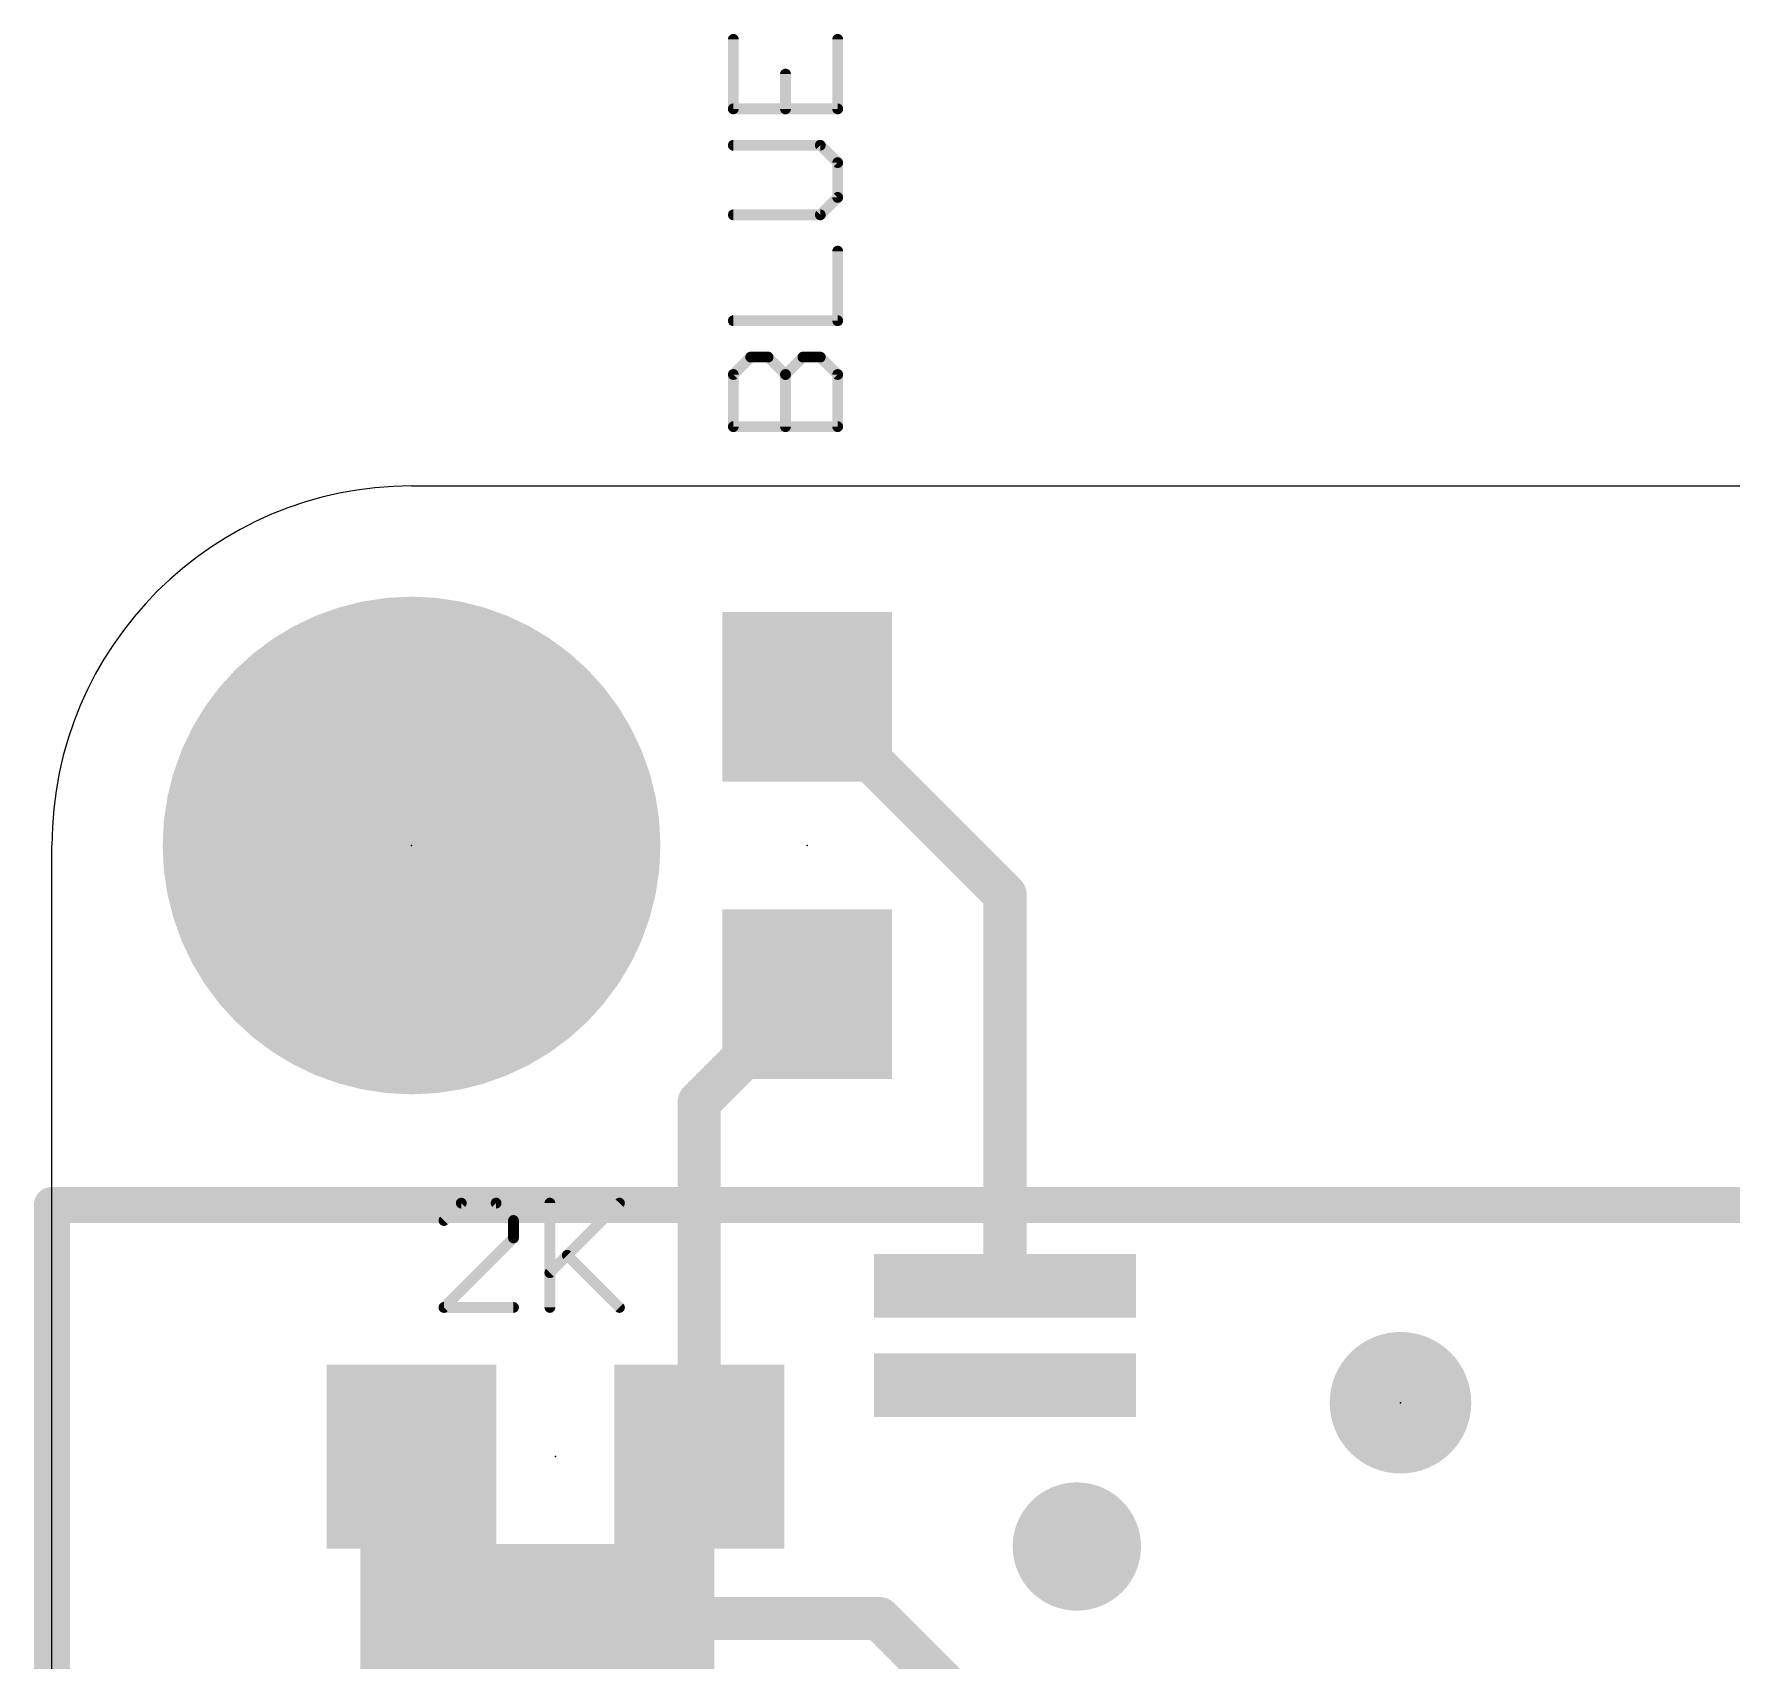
# Model space of a CAD drawing. Extents: x -5.2 to 30.9, y -0.1 to 28.6.
# Drawn here: x -0.13 to 11.86, y 17.1 to 28.59 of the extents above; entities that cross this region are included whole.
import ezdxf

# ---------------------------------------------------------------- set-up
doc = ezdxf.new("R2010")
doc.units = 0
for name, color, linetype in [('1', 12, 'CONTINUOUS'), ('16', 132, 'CONTINUOUS'), ('17', 110, 'CONTINUOUS'), ('18', 110, 'CONTINUOUS'), ('20', 53, 'CONTINUOUS'), ('23', 53, 'CONTINUOUS'), ('27', 253, 'CONTINUOUS')]:
    doc.layers.add(name, color=color, linetype=linetype)

# ---------------------------------------------------------------- blocks, each defined once
blk = doc.blocks.new('RECT')
blk.add_solid([(-0.5, -0.5), (0.5, -0.5), (-0.5, 0.5), (0.5, 0.5)])
blk = doc.blocks.new('PIE')
at = {"const_width": 0.5}
blk.add_lwpolyline([(0, -0.25, 1), (0, 0.25, 1), (0, -0.25)], format="xyb", dxfattribs=at)
blk = doc.blocks.new('ROUNDP')
at = {"const_width": 0.5}
blk.add_lwpolyline([(0, -0.25, 1), (0, 0.25, 1), (0, -0.25)], format="xyb", dxfattribs=at)
blk = doc.blocks.new('ROUNDV')
at = {"const_width": 0.5}
blk.add_lwpolyline([(0, -0.25, 1), (0, 0.25, 1), (0, -0.25)], format="xyb", dxfattribs=at)

msp = doc.modelspace()

# ---------------------------------------------------------------- linework, layer by layer
at = {"layer": '1'}
for points, const_width in [([(5.334, 23.91), (6.732, 22.512)], 0.3048), ([(6.732, 22.512), (6.732, 19.748)], 0.3048), ([(5.334, 21.81), (4.572, 21.048)], 0.3048), ([(4.572, 21.048), (4.572, 18.542)], 0.3048), ([(0, 0), (0, 20.32)], 0.254), ([(0, 20.32), (22.86, 20.32)], 0.254), ([(2.54, 17.907), (2.54, 18.542)], 0.3048), ([(3.048, 17.399), (2.54, 17.907)], 0.3048), ([(5.842, 17.399), (3.048, 17.399)], 0.3048), ([(7.239, 16.002), (5.842, 17.399)], 0.3048)]:
    msp.add_lwpolyline(points, dxfattribs=dict(at, const_width=const_width))
for points, const_width in [([(5.3879, 23.9639, 1), (5.2801, 23.8561)], 0.1524), ([(6.8082, 22.512, 1), (6.6558, 22.512)], 0.1524), ([(6.6781, 22.4581, 1), (6.7859, 22.5659)], 0.1524), ([(5.3879, 21.7561, 1), (5.2801, 21.8639)], 0.1524), ([(4.6482, 21.048, 1), (4.4958, 21.048)], 0.1524), ([(4.5181, 21.1019, 1), (4.6259, 20.9941)], 0.1524), ([(0.0635, 20.32, 1), (-0.0635, 20.32)], 0.127), ([(0, 20.3835, 1), (0, 20.2565)], 0.127), ([(6.6558, 19.748, 1), (6.8082, 19.748)], 0.1524), ([(2.6162, 18.542, 1), (2.4638, 18.542)], 0.1524), ([(4.4958, 18.542, 1), (4.6482, 18.542)], 0.1524), ([(2.5939, 17.9609, 1), (2.4861, 17.8531)], 0.1524), ([(2.4638, 17.907, 1), (2.6162, 17.907)], 0.1524), ([(3.048, 17.4752, 1), (3.048, 17.3228)], 0.1524), ([(2.9941, 17.3451, 1), (3.1019, 17.4529)], 0.1524), ([(5.8959, 17.4529, 1), (5.7881, 17.3451)], 0.1524), ([(5.842, 17.3228, 1), (5.842, 17.4752)], 0.1524)]:
    msp.add_lwpolyline(points, format="xyb", dxfattribs=dict(at, const_width=const_width))
at = {"layer": '16', "const_width": 0.254}
for points in [[(0, 0), (0, 20.32)], [(0, 20.32), (22.86, 20.32)]]:
    msp.add_lwpolyline(points, dxfattribs=at)
at = {"layer": '16', "const_width": 0.127}
for points in [[(0.0635, 20.32, 1), (-0.0635, 20.32)], [(0, 20.3835, 1), (0, 20.2565)]]:
    msp.add_lwpolyline(points, format="xyb", dxfattribs=at)
at = {"layer": '20'}
for p, q in [((2.54, 25.4), (20.32, 25.4)), ((0, 0), (0, 22.86))]:
    msp.add_line(p, q, dxfattribs=at)
msp.add_arc((2.54, 22.86), 2.54, 90, 180, dxfattribs=at)
at = {"layer": '23'}
for p in [(2.54, 22.86), (5.334, 22.86), (9.525, 18.923), (3.556, 18.542)]:
    msp.add_point(p, dxfattribs=at)
at = {"layer": '27', "const_width": 0.0381}
for points in [[(4.8317, 28.5558, 1), (4.7936, 28.5558)], [(5.569, 28.5558, 1), (5.5309, 28.5558)], [(5.2003, 28.3101, 1), (5.1622, 28.3101)], [(4.7936, 28.0643, 1), (4.8317, 28.0643)], [(4.8127, 28.0834, 1), (4.8127, 28.0453)], [(5.1622, 28.0643, 1), (5.2003, 28.0643)], [(5.5309, 28.0643, 1), (5.569, 28.0643)], [(5.5499, 28.0453, 1), (5.5499, 28.0834)], [(4.8127, 27.8265, 1), (4.8127, 27.7884)], [(5.4405, 27.8209, 1), (5.4136, 27.7939)], [(5.427, 27.7884, 1), (5.427, 27.8265)], [(5.569, 27.6845, 1), (5.5309, 27.6845)], [(5.5364, 27.6711, 1), (5.5634, 27.698)], [(5.5309, 27.4388, 1), (5.569, 27.4388)], [(5.5634, 27.4253, 1), (5.5364, 27.4523)], [(4.8127, 27.335, 1), (4.8127, 27.2969)], [(5.4136, 27.3294, 1), (5.4405, 27.3025)], [(5.427, 27.2969, 1), (5.427, 27.335)], [(5.569, 27.059, 1), (5.5309, 27.059)], [(4.8127, 26.5866, 1), (4.8127, 26.5485)], [(5.5309, 26.5675, 1), (5.569, 26.5675)], [(5.5499, 26.5485, 1), (5.5499, 26.5866)], [(4.9355, 26.3296, 1), (4.9355, 26.2915)], [(4.949, 26.2971, 1), (4.9221, 26.3241)], [(5.0719, 26.3241, 1), (5.0449, 26.2971)], [(5.0584, 26.2915, 1), (5.0584, 26.3296)], [(5.3042, 26.3296, 1), (5.3042, 26.2915)], [(5.3176, 26.2971, 1), (5.2907, 26.3241)], [(5.4405, 26.3241, 1), (5.4136, 26.2971)], [(5.427, 26.2915, 1), (5.427, 26.3296)], [(4.8317, 26.1877, 1), (4.7936, 26.1877)], [(4.7992, 26.2012, 1), (4.8261, 26.1742)], [(5.2003, 26.1877, 1), (5.1622, 26.1877)], [(5.1678, 26.2012, 1), (5.1948, 26.1742)], [(5.1678, 26.1742, 1), (5.1948, 26.2012)], [(5.569, 26.1877, 1), (5.5309, 26.1877)], [(5.5364, 26.1742, 1), (5.5634, 26.2012)], [(4.7936, 25.8191, 1), (4.8317, 25.8191)], [(4.8127, 25.8382, 1), (4.8127, 25.8001)], [(5.1622, 25.8191, 1), (5.2003, 25.8191)], [(5.5309, 25.8191, 1), (5.569, 25.8191)], [(5.5499, 25.8001, 1), (5.5499, 25.8382)], [(2.8915, 20.3524, 1), (2.8915, 20.3143)], [(2.9049, 20.3199, 1), (2.878, 20.3468)], [(3.1507, 20.3468, 1), (3.1237, 20.3199)], [(3.1372, 20.3143, 1), (3.1372, 20.3524)], [(3.5361, 20.3333, 1), (3.498, 20.3333)], [(4.022, 20.3199, 1), (3.995, 20.3468)], [(2.7551, 20.2239, 1), (2.7821, 20.197)], [(3.2791, 20.2105, 1), (3.241, 20.2105)], [(3.2466, 20.197, 1), (3.2736, 20.2239)], [(3.241, 20.0876, 1), (3.2791, 20.0876)], [(3.2736, 20.0741, 1), (3.2466, 20.1011)], [(3.6534, 19.9782, 1), (3.6264, 19.9512)], [(3.5035, 19.8553, 1), (3.5305, 19.8284)], [(2.7686, 19.6151, 1), (2.7686, 19.577)], [(2.7551, 19.6096, 1), (2.7821, 19.5826)], [(3.2601, 19.577, 1), (3.2601, 19.6151)], [(3.498, 19.5961, 1), (3.5361, 19.5961)], [(3.995, 19.5826, 1), (4.022, 19.6096)]]:
    msp.add_lwpolyline(points, format="xyb", dxfattribs=at)
at = {"layer": '27', "const_width": 0.0762}
for points in [[(4.8127, 28.5558), (4.8127, 28.0643)], [(5.5499, 28.0643), (5.5499, 28.5558)], [(5.1813, 28.0643), (5.1813, 28.3101)], [(4.8127, 28.0643), (5.5499, 28.0643)], [(5.427, 27.8074), (4.8127, 27.8074)], [(5.5499, 27.6845), (5.427, 27.8074)], [(5.5499, 27.4388), (5.5499, 27.6845)], [(5.427, 27.3159), (5.5499, 27.4388)], [(4.8127, 27.3159), (5.427, 27.3159)], [(5.5499, 26.5675), (5.5499, 27.059)], [(4.8127, 26.5675), (5.5499, 26.5675)], [(4.8127, 26.1877), (4.9355, 26.3106)], [(4.9355, 26.3106), (5.0584, 26.3106)], [(5.0584, 26.3106), (5.1813, 26.1877)], [(5.1813, 26.1877), (5.3042, 26.3106)], [(5.3042, 26.3106), (5.427, 26.3106)], [(5.427, 26.3106), (5.5499, 26.1877)], [(4.8127, 25.8191), (4.8127, 26.1877)], [(5.1813, 25.8191), (5.1813, 26.1877)], [(5.5499, 26.1877), (5.5499, 25.8191)], [(5.5499, 25.8191), (4.8127, 25.8191)], [(2.8915, 20.3333), (2.7686, 20.2105)], [(3.1372, 20.3333), (2.8915, 20.3333)], [(3.2601, 20.2105), (3.1372, 20.3333)], [(3.517, 20.3333), (3.517, 19.5961)], [(3.517, 19.8418), (4.0085, 20.3333)], [(3.2601, 20.0876), (3.2601, 20.2105)], [(2.7686, 19.5961), (3.2601, 20.0876)], [(3.6399, 19.9647), (4.0085, 19.5961)], [(3.2601, 19.5961), (2.7686, 19.5961)]]:
    msp.add_lwpolyline(points, dxfattribs=at)

# ---------------------------------------------------------------- block references
at = {"layer": '1'}
for p, xscale, yscale in [((5.334, 23.91), 1.2, 1.2), ((5.334, 21.81), 1.2, 1.2), ((6.732, 19.748), 1.85, 0.45), ((2.54, 18.542), 1.2, 1.3), ((4.572, 18.542), 1.2, 1.3), ((6.732, 19.048), 1.85, 0.45)]:
    msp.add_blockref('RECT', p, dxfattribs=dict(at, xscale=xscale, yscale=yscale))
msp.add_blockref('PIE', (9.525, 18.923), dxfattribs=at)
at = {"layer": '16', "xscale": 6, "yscale": 2.5, "rotation": 270}
msp.add_blockref('RECT', (3.429, 14.924), dxfattribs=at)
at = {"layer": '17', "xscale": 3.516, "yscale": 3.516}
msp.add_blockref('ROUNDP', (2.54, 22.86), dxfattribs=at)
msp.add_blockref('ROUNDP', (2.54, 22.86), dxfattribs=at)
at = {"layer": '18', "xscale": 0.9064, "yscale": 0.9064}
msp.add_blockref('ROUNDV', (7.239, 17.907), dxfattribs=at)
msp.add_blockref('ROUNDV', (7.239, 17.907), dxfattribs=at)

doc.saveas('drawing.dxf')
